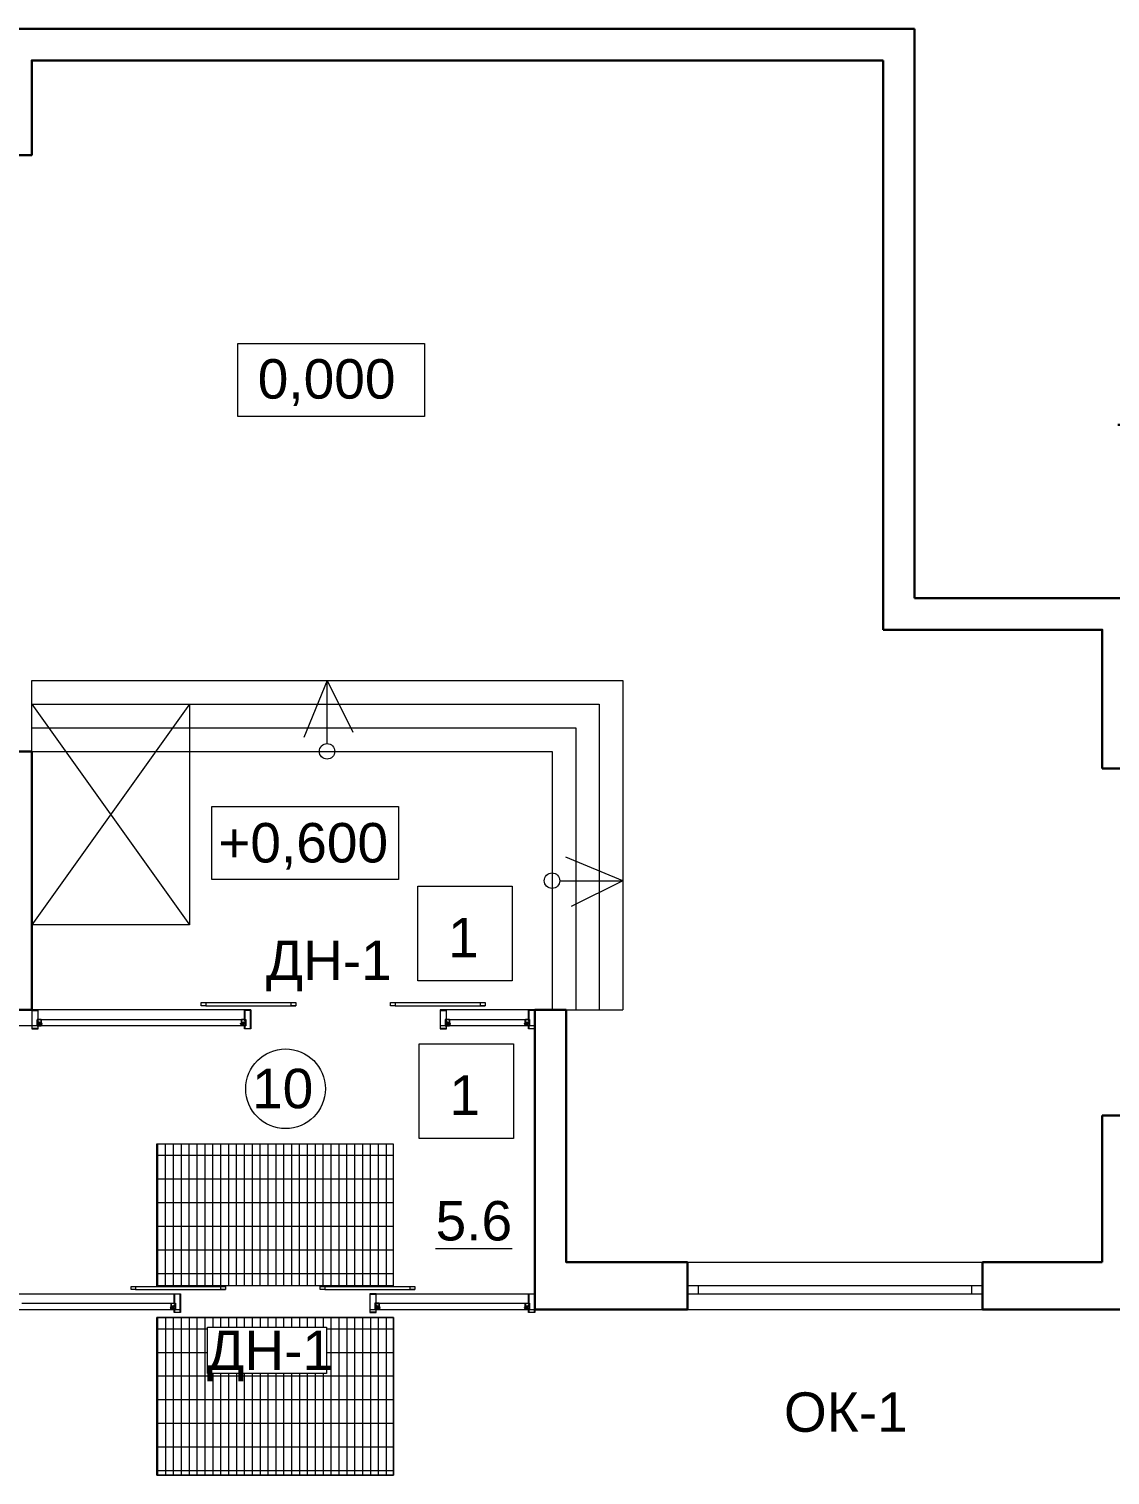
# Model space of a CAD drawing. Header units: metres. Extents: x -443 to 179, y -184 to -91.
# Drawn here: x -41.29 to -34.43, y -166.78 to -157.61 of the extents above; entities that cross this region are included whole.
import ezdxf
from ezdxf.enums import TextEntityAlignment as Align

# ---------------------------------------------------------------- set-up
doc = ezdxf.new("R2010")
doc.units = ezdxf.units.M
doc.header["$MEASUREMENT"] = 0
for name, color, linetype, lineweight in [('Level 50', 7, 'Continuous', 0), ('Оборудование', 7, 'Continuous', 0), ('окна', 153, 'Continuous', 18), ('Полы', 12, 'Continuous', 13), ('стена', 7, 'Continuous', 40)]:
    doc.layers.add(name, color=color, linetype=linetype, lineweight=lineweight)
doc.styles.get("Standard").update_dxf_attribs({"font": 'CS_Gost2304.shx'})
doc.styles.add('Style-Arial', font='arial.ttf')

msp = doc.modelspace()

# ---------------------------------------------------------------- hatches: boundary and pattern name
at = {"linetype": 'Continuous', "lineweight": 13}
h = msp.add_hatch(dxfattribs=at)
h.set_pattern_fill('CROSSHATCH', color=256, style=0, pattern_type=2)
h.set_pattern_definition([(180, (-41.0255, -165.05602), (-2e-17, -0.15), []), (270, (-41.025504, -165.056023), (0.05, -9e-18), [])])
h.paths.add_polyline_path([(-40.48118761, -165.58425684), (-38.98118761, -165.58425684), (-38.98118761, -164.68425684), (-40.48118761, -164.68425684)])
h = msp.add_hatch(dxfattribs=at)
h.set_pattern_fill('CROSSHATCH', color=256, style=0, pattern_type=2)
h.set_pattern_definition([(180, (-41.02482, -166.15602), (-2e-17, -0.15), []), (270, (-41.024823, -166.156023), (0.05, -9e-18), [])])
h.paths.add_polyline_path([(-40.480506, -165.78425684), (-40.480506, -166.78425684), (-38.980506, -166.78425684), (-38.980506, -165.78425684)])
h.paths.add_polyline_path([(-40.15902167, -166.13971935), (-39.40450939, -166.13971935), (-39.40450939, -165.84729335), (-40.15902167, -165.84729335)], flags=0)

# ---------------------------------------------------------------- linework, layer by layer
for points in [[(-39.9682146, -160.07275909), (-39.9682146, -159.60893221), (-38.78407022, -159.60893221), (-38.78407022, -160.07275909), (-39.9682146, -160.07275909)], [(-40.13294452, -163.00829874), (-40.13294452, -162.54447186), (-38.94880014, -162.54447186), (-38.94880014, -163.00829874), (-40.13294452, -163.00829874)]]:
    msp.add_lwpolyline(points, dxfattribs=at)
at = {"color": 7, "linetype": 'Continuous', "lineweight": 13}
for points in [[(-41.274506, -161.7451916), (-37.524506, -161.7451916), (-37.524506, -163.8351916)], [(-41.274506, -162.1951916), (-41.274506, -161.7451916)], [(-41.274506, -161.8951916), (-37.674506, -161.8951916), (-37.674506, -163.8351916)], [(-41.274506, -162.0451916), (-37.824506, -162.0451916), (-37.824506, -163.8351916)], [(-41.274506, -162.1951916), (-37.974506, -162.1951916), (-37.974506, -163.8351916)], [(-38.084506, -163.8351916), (-37.524506, -163.8351916)]]:
    msp.add_lwpolyline(points, dxfattribs=at)
at = {"linetype": 'Continuous', "lineweight": 13, "flags": 128}
for points in [[(-40.48118761, -164.68425684), (-38.98118761, -164.68425684), (-38.98118761, -165.58425684), (-40.48118761, -165.58425684), (-40.48118761, -164.68425684)], [(-40.480506, -165.78425684), (-40.480506, -166.78425684), (-38.980506, -166.78425684), (-38.980506, -165.78425684), (-40.480506, -165.78425684)], [(-38.980506, -165.78425684), (-38.980506, -166.78425684), (-40.480506, -166.78425684), (-40.480506, -165.78425684), (-38.980506, -165.78425684)]]:
    msp.add_lwpolyline(points, close=True, dxfattribs=at)
at = {"linetype": 'Continuous', "lineweight": 13}
for points in [[(-40.480506, -165.78425684), (-40.480506, -166.78425684), (-38.980506, -166.78425684), (-38.980506, -165.78425684), (-40.480506, -165.78425684)], [(-40.15902167, -165.84729335), (-39.40450939, -165.84729335), (-39.40450939, -166.13971935), (-40.15902167, -166.13971935)]]:
    msp.add_lwpolyline(points, close=True, dxfattribs=at)
at = {"color": 7, "linetype": 'Continuous', "lineweight": 13}
for centre in [(-39.4013341, -162.1951916), (-37.974506, -163.0151916)]:
    msp.add_circle(centre, 0.04900933, dxfattribs=at)
at = {"layer": 'Level 50', "color": 7, "linetype": 'Continuous', "lineweight": 0}
for p, q in [((-39.4013341, -161.7451916), (-39.54954331, -162.1074031)), ((-39.4013341, -162.14618227), (-39.4013341, -161.7451916)), ((-39.4013341, -161.7451916), (-39.23791757, -162.07374583)), ((-37.524506, -163.0151916), (-37.8867175, -162.86698238)), ((-37.92549667, -163.0151916), (-37.524506, -163.0151916)), ((-37.524506, -163.0151916), (-37.85306023, -163.17860812))]:
    msp.add_line(p, q, dxfattribs=at)
at = {"layer": 'Level 50', "color": 7, "linetype": 'Continuous', "lineweight": 30}
for points in [[(-55.674506, -157.61425684), (-48.464506, -157.61425684), (-44.884506, -157.61425684), (-41.274506, -157.61425684), (-35.674506, -157.61425684), (-35.674506, -157.61425684)], [(-35.674506, -157.61425684), (-35.674506, -161.22425684)], [(-55.474506, -157.81425684), (-48.664506, -157.81425684), (-48.664506, -158.48425684), (-48.464506, -158.48425684), (-48.464506, -157.81425684), (-45.084506, -157.81425684), (-45.084506, -158.48425684), (-44.884506, -158.48425684), (-44.884506, -157.81425684), (-41.474506, -157.81425684), (-41.474506, -158.41425684), (-41.274506, -158.41425684), (-41.274506, -157.81425684), (-35.874506, -157.81425684)], [(-35.874506, -157.81425684), (-35.874506, -161.42425684)], [(-35.674506, -161.22425684), (-33.064506, -161.22425684), (-33.064506, -160.12425684), (-34.384506, -160.12425684)], [(-35.874506, -161.42425684), (-34.484506, -161.42425684), (-34.484506, -162.30425684)], [(-41.274506, -163.8351916), (-41.274506, -162.1951916), (-41.474506, -162.1951916), (-41.474506, -163.8351916), (-41.274506, -163.8351916)], [(-34.184506, -162.30425684), (-34.484506, -162.30425684)], [(-37.884506, -163.8351916), (-38.084506, -163.8351916), (-38.084506, -165.73425684), (-37.114506, -165.73425684)], [(-37.884506, -163.8351916), (-37.884506, -165.43425684), (-37.114506, -165.43425684)], [(-34.484506, -164.50425684), (-34.484506, -165.43425684)], [(-34.484506, -164.50425684), (-34.184506, -164.50425684)], [(-37.114506, -165.43425684), (-37.114506, -165.73425684)], [(-35.244506, -165.43425684), (-34.484506, -165.43425684)], [(-35.244506, -165.43425684), (-35.244506, -165.73425684)], [(-35.244506, -165.73425684), (-33.644506, -165.73425684)]]:
    msp.add_lwpolyline(points, dxfattribs=at)
at = {"layer": 'Level 50', "color": 7, "linetype": 'Continuous', "lineweight": 0}
msp.add_circle((-39.66475283, -164.33465217), 0.25242955, dxfattribs=at)
at = {"layer": 'Оборудование', "color": 7, "linetype": 'Continuous', "lineweight": 13}
for points in [[(-41.274506, -161.8951916), (-40.274506, -161.8951916), (-40.274506, -163.2951916), (-41.274506, -163.2951916), (-41.274506, -161.8951916)], [(-41.274506, -161.8951916), (-40.274506, -163.2951916)], [(-40.274506, -161.8951916), (-41.274506, -163.2951916)]]:
    msp.add_lwpolyline(points, dxfattribs=at)
at = {"layer": 'окна'}
for p, q in [((-51.684506, -165.63425684), (-40.330506, -165.63425684)), ((-39.130506, -165.63425684), (-38.084506, -165.63425684)), ((-51.684506, -165.73425684), (-40.330506, -165.73425684)), ((-39.130506, -165.73425684), (-38.084506, -165.73425684))]:
    msp.add_line(p, q, dxfattribs=at)
for points in [[(-39.88450561, -163.8351916), (-41.274506, -163.8351916)], [(-41.272506, -163.9356916), (-41.272506, -163.8381916), (-41.236506, -163.8381916), (-41.236506, -163.8946916), (-41.241506, -163.8946916), (-41.241506, -163.9356916), (-41.236506, -163.9356916), (-41.236506, -163.9531916), (-41.272506, -163.9531916), (-41.272506, -163.9356916)], [(-40.16980903, -163.78840158), (-39.5992022, -163.78840145)], [(-40.16980903, -163.80840158), (-39.5992022, -163.80840145)], [(-39.88650561, -163.9356916), (-39.88650561, -163.8381916), (-39.92250561, -163.8381916), (-39.92250561, -163.8946916), (-39.91750561, -163.8946916), (-39.91750561, -163.9356916), (-39.92250561, -163.9356916), (-39.92250561, -163.9531916), (-39.88650561, -163.9531916), (-39.88650561, -163.9356916)], [(-38.96980903, -163.78840154), (-38.3992022, -163.78840141)], [(-38.96980903, -163.80840154), (-38.39920219, -163.80840141)], [(-38.084506, -163.8351916), (-38.68450561, -163.8351916)], [(-38.68250561, -163.9356916), (-38.68250561, -163.8381916), (-38.64650561, -163.8381916), (-38.64650561, -163.8946916), (-38.65150561, -163.8946916), (-38.65150561, -163.9356916), (-38.64650561, -163.9356916), (-38.64650561, -163.9531916), (-38.68250561, -163.9531916), (-38.68250561, -163.9356916)], [(-38.086506, -163.9356916), (-38.086506, -163.8381916), (-38.122506, -163.8381916), (-38.122506, -163.8946916), (-38.117506, -163.8946916), (-38.117506, -163.9356916), (-38.122506, -163.9356916), (-38.122506, -163.9531916), (-38.086506, -163.9531916), (-38.086506, -163.9356916)], [(-39.94450561, -163.93519653), (-41.37740037, -163.93519653)], [(-41.274506, -163.89868839), (-41.274506, -163.93519653)], [(-41.234506, -163.8951916), (-39.92450561, -163.8951916)], [(-41.21731156, -163.9221916), (-41.229506, -163.9221916)], [(-41.21735619, -163.9271916), (-41.229506, -163.9271916)], [(-39.94170005, -163.9221916), (-39.92950561, -163.9221916)], [(-39.94165542, -163.9271916), (-39.92950561, -163.9271916)], [(-39.88450561, -163.89868839), (-39.88450561, -163.9351916)], [(-38.68450561, -163.89868839), (-38.68450561, -163.9351916)], [(-38.084506, -163.9351916), (-38.68450561, -163.9351925)], [(-38.64450561, -163.8951916), (-38.124506, -163.8951916)], [(-38.62731118, -163.9221916), (-38.63950561, -163.9221916)], [(-38.62735581, -163.9271916), (-38.63950561, -163.9271916)], [(-38.14170044, -163.9221916), (-38.129506, -163.9221916)], [(-38.1416558, -163.9271916), (-38.129506, -163.9271916)], [(-40.61580942, -165.60746682), (-40.04520258, -165.60746669)], [(-40.61580941, -165.58746682), (-40.04520258, -165.58746669)], [(-39.41580941, -165.58746679), (-38.84520258, -165.58746666)], [(-39.41580941, -165.60746679), (-38.84520258, -165.60746666)], [(-41.338506, -165.69425684), (-40.364506, -165.69425684)], [(-40.332506, -165.73475684), (-40.332506, -165.63725684), (-40.368506, -165.63725684), (-40.368506, -165.69375684), (-40.363506, -165.69375684), (-40.363506, -165.73475684), (-40.368506, -165.73475684), (-40.368506, -165.75225684), (-40.332506, -165.75225684), (-40.332506, -165.73475684)], [(-40.330506, -165.69775364), (-40.330506, -165.73425684)], [(-39.130506, -165.69775364), (-39.130506, -165.73425684)], [(-39.128506, -165.73475684), (-39.128506, -165.63725684), (-39.092506, -165.63725684), (-39.092506, -165.69375684), (-39.097506, -165.69375684), (-39.097506, -165.73475684), (-39.092506, -165.73475684), (-39.092506, -165.75225684), (-39.128506, -165.75225684), (-39.128506, -165.73475684)], [(-39.094506, -165.69425684), (-38.120506, -165.69425684)], [(-38.086506, -165.73475684), (-38.086506, -165.63725684), (-38.122506, -165.63725684), (-38.122506, -165.69375684), (-38.117506, -165.69375684), (-38.117506, -165.73475684), (-38.122506, -165.73475684), (-38.122506, -165.75225684), (-38.086506, -165.75225684), (-38.086506, -165.73475684)], [(-40.38770044, -165.72125684), (-40.375506, -165.72125684)], [(-40.3876558, -165.72625684), (-40.375506, -165.72625684)], [(-39.07331156, -165.72125684), (-39.085506, -165.72125684)], [(-39.07335619, -165.72625684), (-39.085506, -165.72625684)], [(-38.14170044, -165.72125684), (-38.129506, -165.72125684)], [(-38.1416558, -165.72625684), (-38.129506, -165.72625684)]]:
    msp.add_lwpolyline(points, dxfattribs=at)
for points in [[(-41.274506, -163.9351916), (-41.274506, -163.9351916), (-41.274506, -163.9551916), (-41.234506, -163.9551916), (-41.234506, -163.9351916), (-41.215006, -163.9351916, 0.4142135624), (-41.214506, -163.9346916), (-41.214506, -163.9306916, 0.4142135624), (-41.215006, -163.9301916), (-41.216056, -163.9301916, 0.4142135624), (-41.216556, -163.9306916), (-41.216556, -163.9313916), (-41.215806, -163.9313916), (-41.215806, -163.9338916), (-41.219806, -163.9338916), (-41.219806, -163.9313916), (-41.219056, -163.9313916), (-41.219056, -163.9306916, 0.4142135624), (-41.219556, -163.9301916), (-41.223006, -163.9301916), (-41.223006, -163.9308916, 0.4142135624), (-41.222506, -163.9313916), (-41.221006, -163.9313916), (-41.221006, -163.9336916), (-41.239506, -163.9336916), (-41.239506, -163.9159416), (-41.234506, -163.9159416), (-41.234506, -163.91244481), (-41.23525059, -163.91200647, 0.5801735595), (-41.23600602, -163.91243837), (-41.23600602, -163.9144416), (-41.239506, -163.9144416), (-41.239506, -163.9056916), (-41.240006, -163.9051916), (-41.239506, -163.9046916), (-41.239506, -163.8966916), (-41.23600602, -163.8966916), (-41.23600602, -163.89869482, 0.5801735595), (-41.23525059, -163.89912672), (-41.234506, -163.89868839), (-41.234506, -163.8351916), (-41.274506, -163.8351916), (-41.274506, -163.89868839)], [(-39.88450561, -163.9351916), (-39.88450561, -163.9351916), (-39.88450561, -163.9551916), (-39.92450561, -163.9551916), (-39.92450561, -163.9351916), (-39.94400561, -163.9351916, -0.4142135624), (-39.94450561, -163.9346916), (-39.94450561, -163.9306916, -0.4142135624), (-39.94400561, -163.9301916), (-39.94295561, -163.9301916, -0.4142135624), (-39.94245561, -163.9306916), (-39.94245561, -163.9313916), (-39.94320561, -163.9313916), (-39.94320561, -163.9338916), (-39.93920561, -163.9338916), (-39.93920561, -163.9313916), (-39.93995561, -163.9313916), (-39.93995561, -163.9306916, -0.4142135624), (-39.93945561, -163.9301916), (-39.93600561, -163.9301916), (-39.93600561, -163.9308916, -0.4142135624), (-39.93650561, -163.9313916), (-39.93800561, -163.9313916), (-39.93800561, -163.9336916), (-39.91950561, -163.9336916), (-39.91950561, -163.9159416), (-39.92450561, -163.9159416), (-39.92450561, -163.91244481), (-39.92376102, -163.91200647, -0.5801735595), (-39.92300559, -163.91243837), (-39.92300559, -163.9144416), (-39.91950561, -163.9144416), (-39.91950561, -163.9056916), (-39.91900561, -163.9051916), (-39.91950561, -163.9046916), (-39.91950561, -163.8966916), (-39.92300559, -163.8966916), (-39.92300559, -163.89869482, -0.5801735595), (-39.92376102, -163.89912672), (-39.92450561, -163.89868839), (-39.92450561, -163.8351916), (-39.88450561, -163.8351916), (-39.88450561, -163.89868839)], [(-38.68450561, -163.9351916), (-38.68450561, -163.9351916), (-38.68450561, -163.9551916), (-38.64450561, -163.9551916), (-38.64450561, -163.9351916), (-38.62500561, -163.9351916, 0.4142135624), (-38.62450561, -163.9346916), (-38.62450561, -163.9306916, 0.4142135624), (-38.62500561, -163.9301916), (-38.62605561, -163.9301916, 0.4142135624), (-38.62655561, -163.9306916), (-38.62655561, -163.9313916), (-38.62580561, -163.9313916), (-38.62580561, -163.9338916), (-38.62980561, -163.9338916), (-38.62980561, -163.9313916), (-38.62905561, -163.9313916), (-38.62905561, -163.9306916, 0.4142135624), (-38.62955561, -163.9301916), (-38.63300561, -163.9301916), (-38.63300561, -163.9308916, 0.4142135624), (-38.63250561, -163.9313916), (-38.63100561, -163.9313916), (-38.63100561, -163.9336916), (-38.64950561, -163.9336916), (-38.64950561, -163.9159416), (-38.64450561, -163.9159416), (-38.64450561, -163.91244481), (-38.64525021, -163.91200647, 0.5801735595), (-38.64600564, -163.91243837), (-38.64600564, -163.9144416), (-38.64950561, -163.9144416), (-38.64950561, -163.9056916), (-38.65000561, -163.9051916), (-38.64950561, -163.9046916), (-38.64950561, -163.8966916), (-38.64600564, -163.8966916), (-38.64600564, -163.89869482, 0.5801735595), (-38.64525021, -163.89912672), (-38.64450561, -163.89868839), (-38.64450561, -163.8351916), (-38.68450561, -163.8351916), (-38.68450561, -163.89868839)], [(-38.084506, -163.9351916), (-38.084506, -163.9351916), (-38.084506, -163.9551916), (-38.124506, -163.9551916), (-38.124506, -163.9351916), (-38.144006, -163.9351916, -0.4142135624), (-38.144506, -163.9346916), (-38.144506, -163.9306916, -0.4142135624), (-38.144006, -163.9301916), (-38.142956, -163.9301916, -0.4142135624), (-38.142456, -163.9306916), (-38.142456, -163.9313916), (-38.143206, -163.9313916), (-38.143206, -163.9338916), (-38.139206, -163.9338916), (-38.139206, -163.9313916), (-38.139956, -163.9313916), (-38.139956, -163.9306916, -0.4142135624), (-38.139456, -163.9301916), (-38.136006, -163.9301916), (-38.136006, -163.9308916, -0.4142135624), (-38.136506, -163.9313916), (-38.138006, -163.9313916), (-38.138006, -163.9336916), (-38.119506, -163.9336916), (-38.119506, -163.9159416), (-38.124506, -163.9159416), (-38.124506, -163.91244481), (-38.1237614, -163.91200647, -0.5801735595), (-38.12300597, -163.91243837), (-38.12300597, -163.9144416), (-38.119506, -163.9144416), (-38.119506, -163.9056916), (-38.119006, -163.9051916), (-38.119506, -163.9046916), (-38.119506, -163.8966916), (-38.12300597, -163.8966916), (-38.12300597, -163.89869482, -0.5801735595), (-38.1237614, -163.89912672), (-38.124506, -163.89868839), (-38.124506, -163.8351916), (-38.084506, -163.8351916), (-38.084506, -163.89868839)], [(-40.330506, -165.73425684), (-40.330506, -165.73425684), (-40.330506, -165.75425684), (-40.370506, -165.75425684), (-40.370506, -165.73425684), (-40.390006, -165.73425684, -0.4142135624), (-40.390506, -165.73375684), (-40.390506, -165.72975684, -0.4142135624), (-40.390006, -165.72925684), (-40.388956, -165.72925684, -0.4142135624), (-40.388456, -165.72975684), (-40.388456, -165.73045684), (-40.389206, -165.73045684), (-40.389206, -165.73295684), (-40.385206, -165.73295684), (-40.385206, -165.73045684), (-40.385956, -165.73045684), (-40.385956, -165.72975684, -0.4142135624), (-40.385456, -165.72925684), (-40.382006, -165.72925684), (-40.382006, -165.72995684, -0.4142135624), (-40.382506, -165.73045684), (-40.384006, -165.73045684), (-40.384006, -165.73275684), (-40.365506, -165.73275684), (-40.365506, -165.71500684), (-40.370506, -165.71500684), (-40.370506, -165.71151005), (-40.3697614, -165.71107172, -0.5801735595), (-40.36900597, -165.71150362), (-40.36900597, -165.71350684), (-40.365506, -165.71350684), (-40.365506, -165.70475684), (-40.365006, -165.70425684), (-40.365506, -165.70375684), (-40.365506, -165.69575684), (-40.36900597, -165.69575684), (-40.36900597, -165.69776007, -0.5801735595), (-40.3697614, -165.69819197), (-40.370506, -165.69775364), (-40.370506, -165.63425684), (-40.330506, -165.63425684), (-40.330506, -165.69775364)], [(-39.130506, -165.73425684), (-39.130506, -165.73425684), (-39.130506, -165.75425684), (-39.090506, -165.75425684), (-39.090506, -165.73425684), (-39.071006, -165.73425684, 0.4142135624), (-39.070506, -165.73375684), (-39.070506, -165.72975684, 0.4142135624), (-39.071006, -165.72925684), (-39.072056, -165.72925684, 0.4142135624), (-39.072556, -165.72975684), (-39.072556, -165.73045684), (-39.071806, -165.73045684), (-39.071806, -165.73295684), (-39.075806, -165.73295684), (-39.075806, -165.73045684), (-39.075056, -165.73045684), (-39.075056, -165.72975684, 0.4142135624), (-39.075556, -165.72925684), (-39.079006, -165.72925684), (-39.079006, -165.72995684, 0.4142135624), (-39.078506, -165.73045684), (-39.077006, -165.73045684), (-39.077006, -165.73275684), (-39.095506, -165.73275684), (-39.095506, -165.71500684), (-39.090506, -165.71500684), (-39.090506, -165.71151005), (-39.09125059, -165.71107172, 0.5801735595), (-39.09200602, -165.71150362), (-39.09200602, -165.71350684), (-39.095506, -165.71350684), (-39.095506, -165.70475684), (-39.096006, -165.70425684), (-39.095506, -165.70375684), (-39.095506, -165.69575684), (-39.09200602, -165.69575684), (-39.09200602, -165.69776007, 0.5801735595), (-39.09125059, -165.69819197), (-39.090506, -165.69775364), (-39.090506, -165.63425684), (-39.130506, -165.63425684), (-39.130506, -165.69775364)], [(-38.084506, -165.73425684), (-38.084506, -165.73425684), (-38.084506, -165.75425684), (-38.124506, -165.75425684), (-38.124506, -165.73425684), (-38.144006, -165.73425684, -0.4142135624), (-38.144506, -165.73375684), (-38.144506, -165.72975684, -0.4142135624), (-38.144006, -165.72925684), (-38.142956, -165.72925684, -0.4142135624), (-38.142456, -165.72975684), (-38.142456, -165.73045684), (-38.143206, -165.73045684), (-38.143206, -165.73295684), (-38.139206, -165.73295684), (-38.139206, -165.73045684), (-38.139956, -165.73045684), (-38.139956, -165.72975684, -0.4142135624), (-38.139456, -165.72925684), (-38.136006, -165.72925684), (-38.136006, -165.72995684, -0.4142135624), (-38.136506, -165.73045684), (-38.138006, -165.73045684), (-38.138006, -165.73275684), (-38.119506, -165.73275684), (-38.119506, -165.71500684), (-38.124506, -165.71500684), (-38.124506, -165.71151005), (-38.1237614, -165.71107172, -0.5801735595), (-38.12300597, -165.71150362), (-38.12300597, -165.71350684), (-38.119506, -165.71350684), (-38.119506, -165.70475684), (-38.119006, -165.70425684), (-38.119506, -165.70375684), (-38.119506, -165.69575684), (-38.12300597, -165.69575684), (-38.12300597, -165.69776007, -0.5801735595), (-38.1237614, -165.69819197), (-38.124506, -165.69775364), (-38.124506, -165.63425684), (-38.084506, -165.63425684), (-38.084506, -165.69775364)]]:
    msp.add_lwpolyline(points, format="xyb", dxfattribs=at)
for points in [[(-40.1992022, -163.78840157), (-40.16980903, -163.78840158), (-40.16980903, -163.80840151), (-40.1992022, -163.80840151)], [(-39.62859537, -163.78840157), (-39.5992022, -163.78840157), (-39.5992022, -163.8084015), (-39.62859536, -163.8084015)], [(-38.9992022, -163.78840154), (-38.96980903, -163.78840154), (-38.96980903, -163.80840148), (-38.9992022, -163.80840147)], [(-38.42859537, -163.78840154), (-38.3992022, -163.78840154), (-38.39920219, -163.80840147), (-38.42859536, -163.80840146)], [(-41.229506, -163.9186916), (-41.239506, -163.9186916), (-41.239506, -163.9306916), (-41.229506, -163.9306916)], [(-39.92950561, -163.9186916), (-39.91950561, -163.9186916), (-39.91950561, -163.9306916), (-39.92950561, -163.9306916)], [(-38.63950561, -163.9186916), (-38.64950561, -163.9186916), (-38.64950561, -163.9306916), (-38.63950561, -163.9306916)], [(-38.129506, -163.9186916), (-38.119506, -163.9186916), (-38.119506, -163.9306916), (-38.129506, -163.9306916)], [(-40.64520258, -165.58746682), (-40.61580941, -165.58746682), (-40.61580942, -165.60746676), (-40.64520259, -165.60746675)], [(-40.07459575, -165.58746682), (-40.04520258, -165.58746682), (-40.04520258, -165.60746675), (-40.07459575, -165.60746674)], [(-39.44520258, -165.58746679), (-39.41580941, -165.58746679), (-39.41580941, -165.60746672), (-39.44520258, -165.60746672)], [(-38.87459575, -165.58746678), (-38.84520258, -165.58746679), (-38.84520258, -165.60746671), (-38.87459575, -165.60746671)], [(-40.375506, -165.71775684), (-40.365506, -165.71775684), (-40.365506, -165.72975684), (-40.375506, -165.72975684)], [(-39.085506, -165.71775684), (-39.095506, -165.71775684), (-39.095506, -165.72975684), (-39.085506, -165.72975684)], [(-38.129506, -165.71775684), (-38.119506, -165.71775684), (-38.119506, -165.72975684), (-38.129506, -165.72975684)]]:
    msp.add_lwpolyline(points, close=True, dxfattribs=at)
for points in [[(-41.215506, -163.9141916), (-41.224506, -163.9141916), (-41.232406, -163.9106916), (-41.238806, -163.9106916, 0.4142135624), (-41.239306, -163.9111916), (-41.239306, -163.9114275, 0.2346100061), (-41.23909458, -163.91182856), (-41.23802816, -163.91262249, 0.3036194749), (-41.23758337, -163.91262318), (-41.236306, -163.9116916), (-41.232406, -163.9116916), (-41.224506, -163.9151916), (-41.221006, -163.9151916), (-41.221006, -163.9179916), (-41.221006, -163.9191916), (-41.21978335, -163.9191916), (-41.219206, -163.9181916), (-41.220006, -163.9181916), (-41.220006, -163.9151916), (-41.215506, -163.9151916), (-41.215506, -163.9181916), (-41.216706, -163.9181916), (-41.21612865, -163.9191916), (-41.214506, -163.9191916), (-41.214506, -163.8951916), (-41.234506, -163.8951916), (-41.234506, -163.8961916), (-41.232506, -163.8961916), (-41.232506, -163.8991916), (-41.23656763, -163.8991916), (-41.23816422, -163.89759501, 0.9798244206), (-41.2388572, -163.89831625), (-41.23698185, -163.9001916), (-41.231306, -163.9001916), (-41.231306, -163.8961916), (-41.215506, -163.8961916), (-41.215506, -163.9141916)], [(-41.21964738, -163.91757881), (-41.218506, -163.9168916), (-41.218506, -163.9181916), (-41.218756, -163.9181916), (-41.218756, -163.9191916), (-41.22041214, -163.91992766, 0.2781165631), (-41.22100372, -163.92077399, 0.298632436), (-41.22034181, -163.92164845), (-41.21750216, -163.92216216, 1.2270617229), (-41.21734601, -163.92150322), (-41.219706, -163.9206916), (-41.217756, -163.9201916), (-41.216756, -163.9206916), (-41.214256, -163.9206916), (-41.20973234, -163.92208972, 1.2627930682), (-41.20937378, -163.92151033), (-41.213506, -163.9181916), (-41.214506, -163.9181916), (-41.214506, -163.9191916, -0.4142135624), (-41.215006, -163.9196916), (-41.216256, -163.9196916, -0.4142135624), (-41.216756, -163.9191916), (-41.216756, -163.9181916), (-41.217006, -163.9181916), (-41.217006, -163.9168916), (-41.21586461, -163.91757881, 0.9540885036), (-41.21532632, -163.91713254), (-41.217006, -163.9151916), (-41.218506, -163.9151916), (-41.22018568, -163.91713254, 0.9540885036)], [(-41.21964738, -163.93180728), (-41.218506, -163.9321916), (-41.218506, -163.93119449), (-41.218756, -163.93119449), (-41.218756, -163.93019449), (-41.22041214, -163.92945843, -0.2781165631), (-41.22100372, -163.92861209, -0.298632436), (-41.22034181, -163.92773764), (-41.21750216, -163.92722392, -1.2270617229), (-41.21734601, -163.92788287), (-41.219706, -163.92869449), (-41.217756, -163.92919449), (-41.216756, -163.92869449), (-41.214256, -163.92869449), (-41.20973234, -163.92729636, -1.2627930682), (-41.20937378, -163.92787576), (-41.213506, -163.93119449), (-41.214506, -163.93119449), (-41.214506, -163.93019449, 0.4142135624), (-41.215006, -163.92969449), (-41.216256, -163.92969449, 0.4142135624), (-41.216756, -163.93019449), (-41.216756, -163.93119449), (-41.217006, -163.93119449), (-41.217006, -163.9321916), (-41.21586461, -163.93180728, -0.9540885036), (-41.21532632, -163.93225354), (-41.217006, -163.9338916), (-41.218506, -163.9338916), (-41.22018568, -163.93225354, -0.9540885036)], [(-39.93936423, -163.91757881), (-39.94050561, -163.9168916), (-39.94050561, -163.9181916), (-39.94025561, -163.9181916), (-39.94025561, -163.9191916), (-39.93859948, -163.91992766, -0.2781165631), (-39.93800789, -163.92077399, -0.298632436), (-39.93866981, -163.92164845), (-39.94150945, -163.92216216, -1.2270617229), (-39.94166561, -163.92150322), (-39.93930561, -163.9206916), (-39.94125561, -163.9201916), (-39.94225561, -163.9206916), (-39.94475561, -163.9206916), (-39.94927927, -163.92208972, -1.2627930682), (-39.94963783, -163.92151033), (-39.94550561, -163.9181916), (-39.94450561, -163.9181916), (-39.94450561, -163.9191916, 0.4142135624), (-39.94400561, -163.9196916), (-39.94275561, -163.9196916, 0.4142135624), (-39.94225561, -163.9191916), (-39.94225561, -163.9181916), (-39.94200561, -163.9181916), (-39.94200561, -163.9168916), (-39.943147, -163.91757881, -0.9540885036), (-39.9436853, -163.91713254), (-39.94200561, -163.9151916), (-39.94050561, -163.9151916), (-39.93882593, -163.91713254, -0.9540885036)], [(-39.93936423, -163.93180728), (-39.94050561, -163.9321916), (-39.94050561, -163.93119449), (-39.94025561, -163.93119449), (-39.94025561, -163.93019449), (-39.93859948, -163.92945843, 0.2781165631), (-39.93800789, -163.92861209, 0.298632436), (-39.93866981, -163.92773764), (-39.94150945, -163.92722392, 1.2270617229), (-39.94166561, -163.92788287), (-39.93930561, -163.92869449), (-39.94125561, -163.92919449), (-39.94225561, -163.92869449), (-39.94475561, -163.92869449), (-39.94927927, -163.92729636, 1.2627930682), (-39.94963783, -163.92787576), (-39.94550561, -163.93119449), (-39.94450561, -163.93119449), (-39.94450561, -163.93019449, -0.4142135624), (-39.94400561, -163.92969449), (-39.94275561, -163.92969449, -0.4142135624), (-39.94225561, -163.93019449), (-39.94225561, -163.93119449), (-39.94200561, -163.93119449), (-39.94200561, -163.9321916), (-39.943147, -163.93180728, 0.9540885036), (-39.9436853, -163.93225354), (-39.94200561, -163.9338916), (-39.94050561, -163.9338916), (-39.93882593, -163.93225354, 0.9540885036)], [(-39.94350561, -163.9141916), (-39.93450561, -163.9141916), (-39.92660561, -163.9106916), (-39.92020561, -163.9106916, -0.4142135624), (-39.91970561, -163.9111916), (-39.91970561, -163.9114275, -0.2346100061), (-39.91991703, -163.91182856), (-39.92098345, -163.91262249, -0.3036194749), (-39.92142824, -163.91262318), (-39.92270561, -163.9116916), (-39.92660561, -163.9116916), (-39.93450561, -163.9151916), (-39.93800561, -163.9151916), (-39.93800561, -163.9179916), (-39.93800561, -163.9191916), (-39.93922826, -163.9191916), (-39.93980561, -163.9181916), (-39.93900561, -163.9181916), (-39.93900561, -163.9151916), (-39.94350561, -163.9151916), (-39.94350561, -163.9181916), (-39.94230561, -163.9181916), (-39.94288296, -163.9191916), (-39.94450561, -163.9191916), (-39.94450561, -163.8951916), (-39.92450561, -163.8951916), (-39.92450561, -163.8961916), (-39.92650561, -163.8961916), (-39.92650561, -163.8991916), (-39.92244398, -163.8991916), (-39.92084739, -163.89759501, -0.9798244206), (-39.92015442, -163.89831625), (-39.92202977, -163.9001916), (-39.92770561, -163.9001916), (-39.92770561, -163.8961916), (-39.94350561, -163.8961916), (-39.94350561, -163.9141916)], [(-38.62550561, -163.9141916), (-38.63450561, -163.9141916), (-38.64240561, -163.9106916), (-38.64880561, -163.9106916, 0.4142135624), (-38.64930561, -163.9111916), (-38.64930561, -163.9114275, 0.2346100061), (-38.6490942, -163.91182856), (-38.64802778, -163.91262249, 0.3036194749), (-38.64758299, -163.91262318), (-38.64630561, -163.9116916), (-38.64240561, -163.9116916), (-38.63450561, -163.9151916), (-38.63100561, -163.9151916), (-38.63100561, -163.9179916), (-38.63100561, -163.9191916), (-38.62978296, -163.9191916), (-38.62920561, -163.9181916), (-38.63000561, -163.9181916), (-38.63000561, -163.9151916), (-38.62550561, -163.9151916), (-38.62550561, -163.9181916), (-38.62670561, -163.9181916), (-38.62612826, -163.9191916), (-38.62450561, -163.9191916), (-38.62450561, -163.8951916), (-38.64450561, -163.8951916), (-38.64450561, -163.8961916), (-38.64250561, -163.8961916), (-38.64250561, -163.8991916), (-38.64656725, -163.8991916), (-38.64816383, -163.89759501, 0.9798244206), (-38.64885681, -163.89831625), (-38.64698146, -163.9001916), (-38.64130561, -163.9001916), (-38.64130561, -163.8961916), (-38.62550561, -163.8961916), (-38.62550561, -163.9141916)], [(-38.629647, -163.91757881), (-38.62850561, -163.9168916), (-38.62850561, -163.9181916), (-38.62875561, -163.9181916), (-38.62875561, -163.9191916), (-38.63041175, -163.91992766, 0.2781165631), (-38.63100334, -163.92077399, 0.298632436), (-38.63034142, -163.92164845), (-38.62750177, -163.92216216, 1.2270617229), (-38.62734562, -163.92150322), (-38.62970561, -163.9206916), (-38.62775561, -163.9201916), (-38.62675561, -163.9206916), (-38.62425561, -163.9206916), (-38.61973196, -163.92208972, 1.2627930682), (-38.6193734, -163.92151033), (-38.62350561, -163.9181916), (-38.62450561, -163.9181916), (-38.62450561, -163.9191916, -0.4142135624), (-38.62500561, -163.9196916), (-38.62625561, -163.9196916, -0.4142135624), (-38.62675561, -163.9191916), (-38.62675561, -163.9181916), (-38.62700561, -163.9181916), (-38.62700561, -163.9168916), (-38.62586423, -163.91757881, 0.9540885036), (-38.62532593, -163.91713254), (-38.62700561, -163.9151916), (-38.62850561, -163.9151916), (-38.6301853, -163.91713254, 0.9540885036)], [(-38.629647, -163.93180728), (-38.62850561, -163.9321916), (-38.62850561, -163.93119449), (-38.62875561, -163.93119449), (-38.62875561, -163.93019449), (-38.63041175, -163.92945843, -0.2781165631), (-38.63100334, -163.92861209, -0.298632436), (-38.63034142, -163.92773764), (-38.62750177, -163.92722392, -1.2270617229), (-38.62734562, -163.92788287), (-38.62970561, -163.92869449), (-38.62775561, -163.92919449), (-38.62675561, -163.92869449), (-38.62425561, -163.92869449), (-38.61973196, -163.92729636, -1.2627930682), (-38.6193734, -163.92787576), (-38.62350561, -163.93119449), (-38.62450561, -163.93119449), (-38.62450561, -163.93019449, 0.4142135624), (-38.62500561, -163.92969449), (-38.62625561, -163.92969449, 0.4142135624), (-38.62675561, -163.93019449), (-38.62675561, -163.93119449), (-38.62700561, -163.93119449), (-38.62700561, -163.9321916), (-38.62586423, -163.93180728, -0.9540885036), (-38.62532593, -163.93225354), (-38.62700561, -163.9338916), (-38.62850561, -163.9338916), (-38.6301853, -163.93225354, -0.9540885036)], [(-38.13936461, -163.91757881), (-38.140506, -163.9168916), (-38.140506, -163.9181916), (-38.140256, -163.9181916), (-38.140256, -163.9191916), (-38.13859986, -163.91992766, -0.2781165631), (-38.13800828, -163.92077399, -0.298632436), (-38.13867019, -163.92164845), (-38.14150984, -163.92216216, -1.2270617229), (-38.14166599, -163.92150322), (-38.139306, -163.9206916), (-38.141256, -163.9201916), (-38.142256, -163.9206916), (-38.144756, -163.9206916), (-38.14927966, -163.92208972, -1.2627930682), (-38.14963821, -163.92151033), (-38.145506, -163.9181916), (-38.144506, -163.9181916), (-38.144506, -163.9191916, 0.4142135624), (-38.144006, -163.9196916), (-38.142756, -163.9196916, 0.4142135624), (-38.142256, -163.9191916), (-38.142256, -163.9181916), (-38.142006, -163.9181916), (-38.142006, -163.9168916), (-38.14314738, -163.91757881, -0.9540885036), (-38.14368568, -163.91713254), (-38.142006, -163.9151916), (-38.140506, -163.9151916), (-38.13882632, -163.91713254, -0.9540885036)], [(-38.13936461, -163.93180728), (-38.140506, -163.9321916), (-38.140506, -163.93119449), (-38.140256, -163.93119449), (-38.140256, -163.93019449), (-38.13859986, -163.92945843, 0.2781165631), (-38.13800828, -163.92861209, 0.298632436), (-38.13867019, -163.92773764), (-38.14150984, -163.92722392, 1.2270617229), (-38.14166599, -163.92788287), (-38.139306, -163.92869449), (-38.141256, -163.92919449), (-38.142256, -163.92869449), (-38.144756, -163.92869449), (-38.14927966, -163.92729636, 1.2627930682), (-38.14963821, -163.92787576), (-38.145506, -163.93119449), (-38.144506, -163.93119449), (-38.144506, -163.93019449, -0.4142135624), (-38.144006, -163.92969449), (-38.142756, -163.92969449, -0.4142135624), (-38.142256, -163.93019449), (-38.142256, -163.93119449), (-38.142006, -163.93119449), (-38.142006, -163.9321916), (-38.14314738, -163.93180728, 0.9540885036), (-38.14368568, -163.93225354), (-38.142006, -163.9338916), (-38.140506, -163.9338916), (-38.13882632, -163.93225354, 0.9540885036)], [(-38.143506, -163.9141916), (-38.134506, -163.9141916), (-38.126606, -163.9106916), (-38.120206, -163.9106916, -0.4142135624), (-38.119706, -163.9111916), (-38.119706, -163.9114275, -0.2346100061), (-38.11991742, -163.91182856), (-38.12098383, -163.91262249, -0.3036194749), (-38.12142862, -163.91262318), (-38.122706, -163.9116916), (-38.126606, -163.9116916), (-38.134506, -163.9151916), (-38.138006, -163.9151916), (-38.138006, -163.9179916), (-38.138006, -163.9191916), (-38.13922865, -163.9191916), (-38.139806, -163.9181916), (-38.139006, -163.9181916), (-38.139006, -163.9151916), (-38.143506, -163.9151916), (-38.143506, -163.9181916), (-38.142306, -163.9181916), (-38.14288335, -163.9191916), (-38.144506, -163.9191916), (-38.144506, -163.8951916), (-38.124506, -163.8951916), (-38.124506, -163.8961916), (-38.126506, -163.8961916), (-38.126506, -163.8991916), (-38.12244436, -163.8991916), (-38.12084778, -163.89759501, -0.9798244206), (-38.1201548, -163.89831625), (-38.12203015, -163.9001916), (-38.127706, -163.9001916), (-38.127706, -163.8961916), (-38.143506, -163.8961916), (-38.143506, -163.9141916)], [(-40.389506, -165.71325684), (-40.380506, -165.71325684), (-40.372606, -165.70975684), (-40.366206, -165.70975684, -0.4142135624), (-40.365706, -165.71025684), (-40.365706, -165.71049275, -0.2346100061), (-40.36591742, -165.71089381), (-40.36698383, -165.71168774, -0.3036194749), (-40.36742862, -165.71168843), (-40.368706, -165.71075684), (-40.372606, -165.71075684), (-40.380506, -165.71425684), (-40.384006, -165.71425684), (-40.384006, -165.71705684), (-40.384006, -165.71825684), (-40.38522865, -165.71825684), (-40.385806, -165.71725684), (-40.385006, -165.71725684), (-40.385006, -165.71425684), (-40.389506, -165.71425684), (-40.389506, -165.71725684), (-40.388306, -165.71725684), (-40.38888335, -165.71825684), (-40.390506, -165.71825684), (-40.390506, -165.69425684), (-40.370506, -165.69425684), (-40.370506, -165.69525684), (-40.372506, -165.69525684), (-40.372506, -165.69825684), (-40.36844436, -165.69825684), (-40.36684778, -165.69666026, -0.9798244206), (-40.3661548, -165.69738149), (-40.36803015, -165.69925684), (-40.373706, -165.69925684), (-40.373706, -165.69525684), (-40.389506, -165.69525684), (-40.389506, -165.71325684)], [(-39.071506, -165.71325684), (-39.080506, -165.71325684), (-39.088406, -165.70975684), (-39.094806, -165.70975684, 0.4142135624), (-39.095306, -165.71025684), (-39.095306, -165.71049275, 0.2346100061), (-39.09509458, -165.71089381), (-39.09402816, -165.71168774, 0.3036194749), (-39.09358337, -165.71168843), (-39.092306, -165.71075684), (-39.088406, -165.71075684), (-39.080506, -165.71425684), (-39.077006, -165.71425684), (-39.077006, -165.71705684), (-39.077006, -165.71825684), (-39.07578335, -165.71825684), (-39.075206, -165.71725684), (-39.076006, -165.71725684), (-39.076006, -165.71425684), (-39.071506, -165.71425684), (-39.071506, -165.71725684), (-39.072706, -165.71725684), (-39.07212865, -165.71825684), (-39.070506, -165.71825684), (-39.070506, -165.69425684), (-39.090506, -165.69425684), (-39.090506, -165.69525684), (-39.088506, -165.69525684), (-39.088506, -165.69825684), (-39.09256763, -165.69825684), (-39.09416422, -165.69666026, 0.9798244206), (-39.0948572, -165.69738149), (-39.09298185, -165.69925684), (-39.087306, -165.69925684), (-39.087306, -165.69525684), (-39.071506, -165.69525684), (-39.071506, -165.71325684)], [(-38.143506, -165.71325684), (-38.134506, -165.71325684), (-38.126606, -165.70975684), (-38.120206, -165.70975684, -0.4142135624), (-38.119706, -165.71025684), (-38.119706, -165.71049275, -0.2346100061), (-38.11991742, -165.71089381), (-38.12098383, -165.71168774, -0.3036194749), (-38.12142862, -165.71168843), (-38.122706, -165.71075684), (-38.126606, -165.71075684), (-38.134506, -165.71425684), (-38.138006, -165.71425684), (-38.138006, -165.71705684), (-38.138006, -165.71825684), (-38.13922865, -165.71825684), (-38.139806, -165.71725684), (-38.139006, -165.71725684), (-38.139006, -165.71425684), (-38.143506, -165.71425684), (-38.143506, -165.71725684), (-38.142306, -165.71725684), (-38.14288335, -165.71825684), (-38.144506, -165.71825684), (-38.144506, -165.69425684), (-38.124506, -165.69425684), (-38.124506, -165.69525684), (-38.126506, -165.69525684), (-38.126506, -165.69825684), (-38.12244436, -165.69825684), (-38.12084778, -165.69666026, -0.9798244206), (-38.1201548, -165.69738149), (-38.12203015, -165.69925684), (-38.127706, -165.69925684), (-38.127706, -165.69525684), (-38.143506, -165.69525684), (-38.143506, -165.71325684)], [(-40.38536461, -165.71664406), (-40.386506, -165.71595684), (-40.386506, -165.71725684), (-40.386256, -165.71725684), (-40.386256, -165.71825684), (-40.38459986, -165.7189929, -0.2781165631), (-40.38400828, -165.71983924, -0.298632436), (-40.38467019, -165.7207137), (-40.38750984, -165.72122741, -1.2270617229), (-40.38766599, -165.72056846), (-40.385306, -165.71975684), (-40.387256, -165.71925684), (-40.388256, -165.71975684), (-40.390756, -165.71975684), (-40.39527966, -165.72115497, -1.2627930682), (-40.39563821, -165.72057557), (-40.391506, -165.71725684), (-40.390506, -165.71725684), (-40.390506, -165.71825684, 0.4142135624), (-40.390006, -165.71875684), (-40.388756, -165.71875684, 0.4142135624), (-40.388256, -165.71825684), (-40.388256, -165.71725684), (-40.388006, -165.71725684), (-40.388006, -165.71595684), (-40.38914738, -165.71664406, -0.9540885036), (-40.38968568, -165.71619779), (-40.388006, -165.71425684), (-40.386506, -165.71425684), (-40.38482632, -165.71619779, -0.9540885036)], [(-40.38536461, -165.73087252), (-40.386506, -165.73125684), (-40.386506, -165.73025974), (-40.386256, -165.73025974), (-40.386256, -165.72925974), (-40.38459986, -165.72852367, 0.2781165631), (-40.38400828, -165.72767734, 0.298632436), (-40.38467019, -165.72680288), (-40.38750984, -165.72628917, 1.2270617229), (-40.38766599, -165.72694812), (-40.385306, -165.72775974), (-40.387256, -165.72825974), (-40.388256, -165.72775974), (-40.390756, -165.72775974), (-40.39527966, -165.72636161, 1.2627930682), (-40.39563821, -165.72694101), (-40.391506, -165.73025974), (-40.390506, -165.73025974), (-40.390506, -165.72925974, -0.4142135624), (-40.390006, -165.72875974), (-40.388756, -165.72875974, -0.4142135624), (-40.388256, -165.72925974), (-40.388256, -165.73025974), (-40.388006, -165.73025974), (-40.388006, -165.73125684), (-40.38914738, -165.73087252, 0.9540885036), (-40.38968568, -165.73131879), (-40.388006, -165.73295684), (-40.386506, -165.73295684), (-40.38482632, -165.73131879, 0.9540885036)], [(-39.07564738, -165.71664406), (-39.074506, -165.71595684), (-39.074506, -165.71725684), (-39.074756, -165.71725684), (-39.074756, -165.71825684), (-39.07641214, -165.7189929, 0.2781165631), (-39.07700372, -165.71983924, 0.298632436), (-39.07634181, -165.7207137), (-39.07350216, -165.72122741, 1.2270617229), (-39.07334601, -165.72056846), (-39.075706, -165.71975684), (-39.073756, -165.71925684), (-39.072756, -165.71975684), (-39.070256, -165.71975684), (-39.06573234, -165.72115497, 1.2627930682), (-39.06537378, -165.72057557), (-39.069506, -165.71725684), (-39.070506, -165.71725684), (-39.070506, -165.71825684, -0.4142135624), (-39.071006, -165.71875684), (-39.072256, -165.71875684, -0.4142135624), (-39.072756, -165.71825684), (-39.072756, -165.71725684), (-39.073006, -165.71725684), (-39.073006, -165.71595684), (-39.07186461, -165.71664406, 0.9540885036), (-39.07132632, -165.71619779), (-39.073006, -165.71425684), (-39.074506, -165.71425684), (-39.07618568, -165.71619779, 0.9540885036)], [(-39.07564738, -165.73087252), (-39.074506, -165.73125684), (-39.074506, -165.73025974), (-39.074756, -165.73025974), (-39.074756, -165.72925974), (-39.07641214, -165.72852367, -0.2781165631), (-39.07700372, -165.72767734, -0.298632436), (-39.07634181, -165.72680288), (-39.07350216, -165.72628917, -1.2270617229), (-39.07334601, -165.72694812), (-39.075706, -165.72775974), (-39.073756, -165.72825974), (-39.072756, -165.72775974), (-39.070256, -165.72775974), (-39.06573234, -165.72636161, -1.2627930682), (-39.06537378, -165.72694101), (-39.069506, -165.73025974), (-39.070506, -165.73025974), (-39.070506, -165.72925974, 0.4142135624), (-39.071006, -165.72875974), (-39.072256, -165.72875974, 0.4142135624), (-39.072756, -165.72925974), (-39.072756, -165.73025974), (-39.073006, -165.73025974), (-39.073006, -165.73125684), (-39.07186461, -165.73087252, -0.9540885036), (-39.07132632, -165.73131879), (-39.073006, -165.73295684), (-39.074506, -165.73295684), (-39.07618568, -165.73131879, -0.9540885036)], [(-38.13936461, -165.71664406), (-38.140506, -165.71595684), (-38.140506, -165.71725684), (-38.140256, -165.71725684), (-38.140256, -165.71825684), (-38.13859986, -165.7189929, -0.2781165631), (-38.13800828, -165.71983924, -0.298632436), (-38.13867019, -165.7207137), (-38.14150984, -165.72122741, -1.2270617229), (-38.14166599, -165.72056846), (-38.139306, -165.71975684), (-38.141256, -165.71925684), (-38.142256, -165.71975684), (-38.144756, -165.71975684), (-38.14927966, -165.72115497, -1.2627930682), (-38.14963821, -165.72057557), (-38.145506, -165.71725684), (-38.144506, -165.71725684), (-38.144506, -165.71825684, 0.4142135624), (-38.144006, -165.71875684), (-38.142756, -165.71875684, 0.4142135624), (-38.142256, -165.71825684), (-38.142256, -165.71725684), (-38.142006, -165.71725684), (-38.142006, -165.71595684), (-38.14314738, -165.71664406, -0.9540885036), (-38.14368568, -165.71619779), (-38.142006, -165.71425684), (-38.140506, -165.71425684), (-38.13882632, -165.71619779, -0.9540885036)], [(-38.13936461, -165.73087252), (-38.140506, -165.73125684), (-38.140506, -165.73025974), (-38.140256, -165.73025974), (-38.140256, -165.72925974), (-38.13859986, -165.72852367, 0.2781165631), (-38.13800828, -165.72767734, 0.298632436), (-38.13867019, -165.72680288), (-38.14150984, -165.72628917, 1.2270617229), (-38.14166599, -165.72694812), (-38.139306, -165.72775974), (-38.141256, -165.72825974), (-38.142256, -165.72775974), (-38.144756, -165.72775974), (-38.14927966, -165.72636161, 1.2627930682), (-38.14963821, -165.72694101), (-38.145506, -165.73025974), (-38.144506, -165.73025974), (-38.144506, -165.72925974, -0.4142135624), (-38.144006, -165.72875974), (-38.142756, -165.72875974, -0.4142135624), (-38.142256, -165.72925974), (-38.142256, -165.73025974), (-38.142006, -165.73025974), (-38.142006, -165.73125684), (-38.14314738, -165.73087252, 0.9540885036), (-38.14368568, -165.73131879), (-38.142006, -165.73295684), (-38.140506, -165.73295684), (-38.13882632, -165.73131879, 0.9540885036)]]:
    msp.add_lwpolyline(points, format="xyb", close=True, dxfattribs=at)
at = {"layer": 'окна', "ltscale": 100}
for points in [[(-35.244506, -165.58425684), (-37.114506, -165.58425684)], [(-37.114506, -165.58425684), (-37.114506, -165.63425684), (-37.044506, -165.63425684), (-37.044506, -165.58425684), (-37.114506, -165.58425684)], [(-35.314506, -165.58425684), (-35.314506, -165.63425684), (-35.244506, -165.63425684), (-35.244506, -165.58425684), (-35.314506, -165.58425684)], [(-37.114506, -165.63425684), (-35.244506, -165.63425684)]]:
    msp.add_lwpolyline(points, dxfattribs=at)
at = {"layer": 'Полы', "linetype": 'Continuous', "lineweight": 13, "flags": 128}
for points in [[(-38.82640219, -163.05082072), (-38.22640219, -163.05082072), (-38.22640219, -163.65082072), (-38.82640219, -163.65082072)], [(-38.81831735, -164.04981181), (-38.21831735, -164.04981181), (-38.21831735, -164.64981181), (-38.81831735, -164.64981181)]]:
    msp.add_lwpolyline(points, close=True, dxfattribs=at)
at = {"layer": 'стена', "color": 7, "linetype": 'Continuous', "lineweight": 13}
for points in [[(-37.114506, -165.43425684), (-35.244506, -165.43426174)], [(-37.114506, -165.73425684), (-35.244506, -165.73425684)]]:
    msp.add_lwpolyline(points, dxfattribs=at)

# ---------------------------------------------------------------- texts
at = {"color": 7, "linetype": 'Continuous', "lineweight": 0, "style": 'Style-Arial'}
for s, p in [('0,000', (-39.84131295, -159.95845611)), ('+0,600', (-40.09214542, -162.89973337))]:
    msp.add_text(s, height=0.25, dxfattribs=at).set_placement(p)
msp.add_text('10', height=0.25, dxfattribs=at).set_placement((-39.68326901, -164.20799082), align=Align.TOP_CENTER)
at = {"color": 7, "linetype": 'Continuous', "lineweight": 0, "char_height": 0.25, "attachment_point": 7, "line_spacing_factor": 0.72}
for s, insert in [('\\fArial|b0|i0|c204204|p39;ДН-1', (-39.79010515, -163.71716246)), ('\\fArial|b0|i0|c204204|p39;ДН-1', (-40.16283604, -166.19014271)), ('{\\fArial|b0|i0|c204|p39;ОК\\fArial|b0|i0|c0|p39;-\\fArial|b0|i0|c204|p39;1}', (-36.50363212, -166.51336754))]:
    msp.add_mtext(s, dxfattribs=dict(at, insert=insert))
at = {"color": 7, "linetype": 'Continuous', "lineweight": 13, "insert": (-38.71302213, -165.04673076), "char_height": 0.25, "attachment_point": 1, "line_spacing_factor": 0.6, "style": 'Style-Arial'}
msp.add_mtext('{\\L5.6}', dxfattribs=at)
at = {"layer": 'Полы', "linetype": 'Continuous', "lineweight": 0, "style": 'Style-Arial'}
for p in [(-38.53695257, -163.25103687), (-38.52886772, -164.25002796)]:
    msp.add_text('1', height=0.25, dxfattribs=at).set_placement(p, align=Align.TOP_CENTER)

doc.saveas('drawing.dxf')
